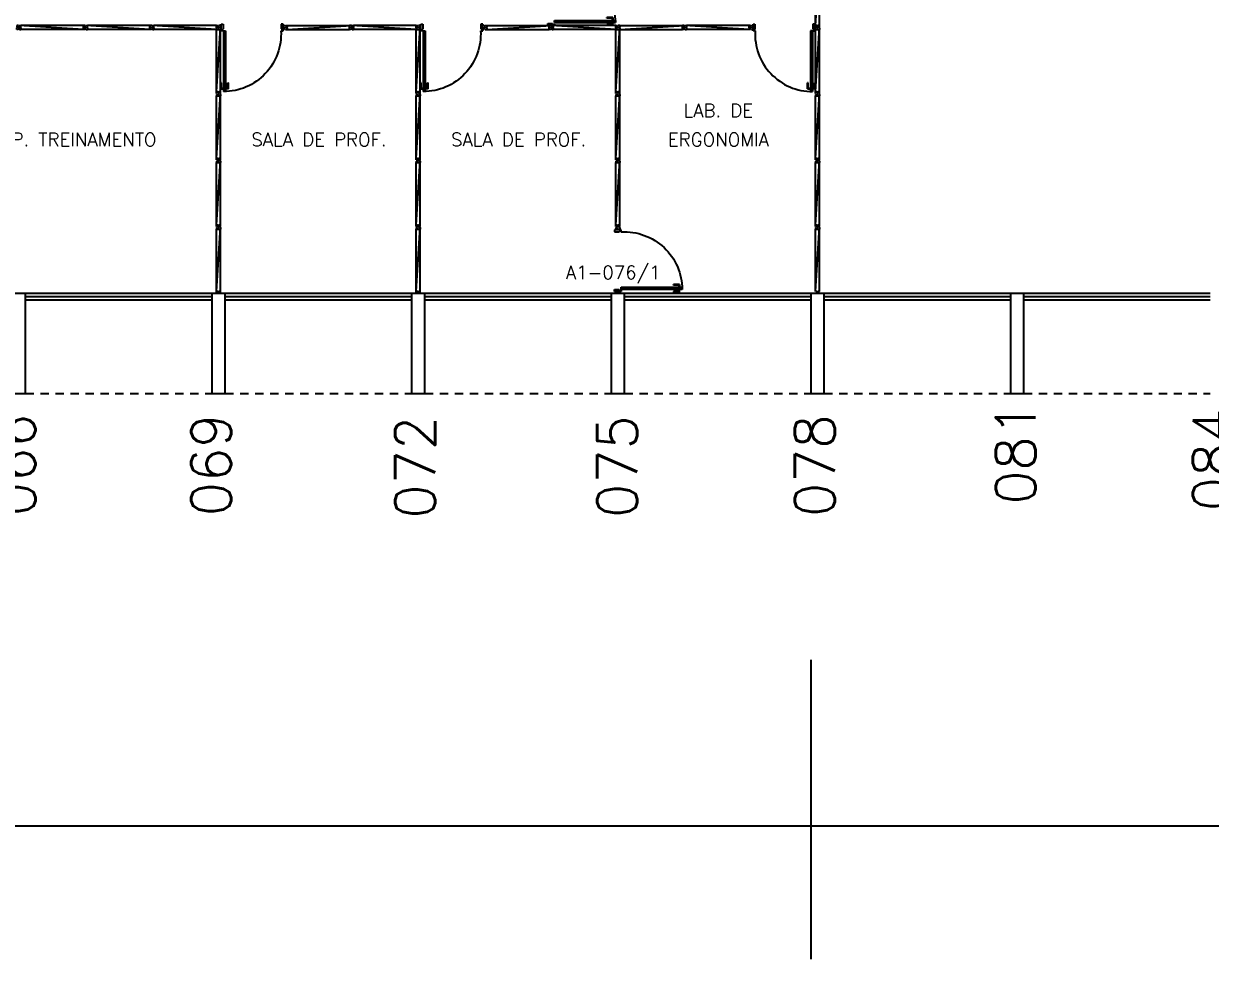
# Model space of a CAD drawing. Header units: millimetres. Extents: x 2641 to 2879, y 1208 to 1302.
# Drawn here: x 2720.11 to 2737.93, y 1210.89 to 1224.95 of the extents above; entities that cross this region are included whole.
import ezdxf
from ezdxf.enums import TextEntityAlignment as Align

# ---------------------------------------------------------------- set-up
doc = ezdxf.new("R2010")
doc.units = ezdxf.units.MM
doc.linetypes.add('HIDDEN2', pattern=[0.1875, 0.125, -0.0625])
for name, color, linetype in [('DIV', 2, 'Continuous'), ('ESQ', 1, 'Continuous'), ('ESTR', 3, 'Continuous'), ('NOPILAR1', 2, 'Continuous'), ('PISO', 1, 'Continuous'), ('PROJ', 1, 'HIDDEN2'), ('TEXTO', 2, 'Continuous'), ('TEXTO-ENDEREÇO', 2, 'Continuous'), ('TEXTOCENTROCUSTO', 2, 'Continuous')]:
    doc.layers.add(name, color=color, linetype=linetype)
doc.styles.add('1', font='romans.shx')
doc.styles.add('NOPILAR', font='simplex.shx', dxfattribs={"height": 0.6})
doc.styles.add('UNB-100', font='simplex.shx', dxfattribs={"height": 0.2})
doc.styles.add('UNB-100-1', font='simplex.shx', dxfattribs={"height": 0.2})
doc.dimstyles.new('1-600', dxfattribs={"dimtxt": 1.1, "dimasz": 2.5, "dimexe": 2, "dimexo": 4, "dimgap": 0.2, "dimtad": 1, "dimdec": 0, "dimzin": 4, "dimdsep": 46, "dimlunit": 6, "dimtxsty": '1', "dimblk1": 'NONE', "dimblk2": 'NONE', "dimsah": 1, "dimcen": 0, "dimclrd": 2, "dimclre": 2, "dimclrt": 2, "dimadec": 0, "dimazin": 0, "dimtfac": 1, "dimtdec": 0, "dimtmove": 2, "dimatfit": 3, "dimldrblk": 'NONE', "dimfxl": 1, "dimtolj": 1, "dimtzin": 0, "dimarcsym": 0})

# ---------------------------------------------------------------- blocks, each defined once
blk = doc.blocks.new('PILAR-SLS')
blk.add_lwpolyline([(0.003, -72.501), (0.003, -74.001), (0.203, -74.001), (0.203, -72.501)], close=True)
blk = doc.blocks.new('DIVMT-SLS')
for p, q in [((-0.03, 0.03), (-0.03, 0.006)), ((-0.008, 0.03), (-0.03, 0.03)), ((-0.0185, 0.006), (-0.03, 0.006)), ((-0.0185, -0.006), (-0.0185, 0.006)), ((-0.008, 0.03), (-0.008, 0.02)), ((-0.008, 0.02), (0.008, 0.02)), ((-0.0051, 0), (0.0051, 0)), ((0.0051, 0), (-0.0051, 0)), ((-0.0051, 0), (0.0051, 0)), ((0.97, -0.03), (0, 0.03)), ((0, -0.0051), (0, 0.0051)), ((0, 0.0051), (0, -0.0051)), ((0.008, 0.03), (0.008, 0.02)), ((0.008, 0.03), (0.03, 0.03)), ((0.0205, 0.006), (0.03, 0.006)), ((0.0205, -0.006), (0.0205, 0.006)), ((0.0205, 0.006), (0.0205, -0.006)), ((0.0205, 0.006), (0.03, 0.006)), ((0.97, 0.03), (0.03, 0.03)), ((0.03, 0.006), (0.03, 0.03)), ((0.03, -0.03), (0.03, 0.03)), ((0.03, -0.005), (0.03, 0.005)), ((0.97, 0.03), (0.97, 0.009)), ((0.97, 0.009), (0.97, 0.027)), ((0.9795, 0.006), (0.97, 0.006)), ((0.97, -0.005), (0.97, 0.005)), ((0.9795, 0.006), (0.9795, -0.006)), ((1.0051, 0), (0.9949, 0)), ((1, 0.0051), (1, -0.0051)), ((-0.0185, -0.006), (-0.03, -0.006)), ((-0.03, -0.03), (-0.03, -0.006)), ((-0.008, -0.03), (-0.03, -0.03)), ((-0.008, -0.03), (-0.008, -0.02)), ((-0.008, -0.02), (0.008, -0.02)), ((0.008, -0.03), (0.008, -0.02)), ((0.008, -0.03), (0.03, -0.03)), ((0.0205, -0.006), (0.03, -0.006)), ((0.0205, -0.006), (0.03, -0.006)), ((0.03, -0.006), (0.03, -0.03)), ((0.97, -0.03), (0.03, -0.03)), ((0.9795, -0.006), (0.97, -0.006)), ((0.97, -0.009), (0.97, -0.027))]:
    blk.add_line(p, q)
blk = doc.blocks.new('PDV2E-SLS')
at = {"layer": 'DIV'}
for p, q in [((0.023, 0.925), (0.063, 0.925)), ((0.023, 0.925), (0.023, 0.835)), ((0.033, 0.915), (0.063, 0.915)), ((0.033, 0.915), (0.033, 0.835)), ((0.065, 0.05), (0.065, 0.965)), ((0.095, 0.965), (0.065, 0.965)), ((0.095, 0.05), (0.095, 0.965)), ((0.138, 0.925), (0.097, 0.925)), ((0.128, 0.915), (0.097, 0.915)), ((0.128, 0.915), (0.128, 0.835)), ((0.138, 0.925), (0.138, 0.835)), ((0.033, 0.835), (0.023, 0.835)), ((0.128, 0.835), (0.137, 0.835)), ((0.049, 0.05), (0.029, 0.05)), ((0.029, 0.05), (0.029, 0.035)), ((0.029, 0.035), (0.029, -0.035)), ((0.049, 0.02), (0.049, 0.05)), ((0.049, 0.02), (0.059, 0.02)), ((0.059, -0.05), (0.059, 0.02)), ((0.065, 0.05), (0.095, 0.05)), ((0.928, -0.05), (0.928, 0.02)), ((0.938, 0.02), (0.928, 0.02)), ((0.938, 0.05), (0.958, 0.05)), ((0.938, 0.02), (0.938, 0.05)), ((0.958, 0.05), (0.958, 0.035)), ((0.958, 0.035), (0.958, -0.035)), ((0.029, -0.035), (0.029, -0.05)), ((0.029, -0.05), (0.059, -0.05)), ((0.958, -0.05), (0.928, -0.05)), ((0.958, -0.035), (0.958, -0.05))]:
    blk.add_line(p, q, dxfattribs=at)
blk.add_arc((0.062, 0.1), 0.865, 356.6786, 90, dxfattribs=at)
blk = doc.blocks.new('MTINI-SLS')
for p, q in [((-0.005, 0), (0.005, 0)), ((0, 0.001), (0, 0.02)), ((0.008, 0.02), (0, 0.02)), ((0, -0.005), (0, 0.005)), ((0, -0.02), (0, 0.001)), ((0.008, 0.03), (0.03, 0.03)), ((0.008, 0.03), (0.008, 0.02)), ((0.02, 0.006), (0.02, -0.006)), ((0.02, 0.006), (0.03, 0.006)), ((0.02, -0.004), (0.02, 0.004)), ((0.023, 0.006), (0.03, 0.006)), ((0.03, 0.006), (0.03, 0.03)), ((0, -0.02), (0.008, -0.02)), ((0.008, -0.03), (0.008, -0.02)), ((0.008, -0.03), (0.03, -0.03)), ((0.02, -0.006), (0.03, -0.006)), ((0.023, -0.006), (0.03, -0.006)), ((0.03, -0.006), (0.03, -0.03))]:
    blk.add_line(p, q)
blk = doc.blocks.new('MTT-SLS')
for p, q in [((-0.008, 0.03), (-0.03, 0.03)), ((-0.03, 0.03), (-0.03, 0.006)), ((-0.0185, 0.006), (-0.03, 0.006)), ((-0.0185, -0.006), (-0.0185, 0.006)), ((-0.008, 0.03), (-0.008, 0.02)), ((-0.008, 0.02), (0.008, 0.02)), ((-0.0051, 0), (0.0051, 0)), ((0, -0.0051), (0, 0.0051)), ((0.008, 0.03), (0.03, 0.03)), ((0.008, 0.03), (0.008, 0.02)), ((0.0205, -0.006), (0.0205, 0.006)), ((0.0205, 0.006), (0.03, 0.006)), ((0.03, 0.006), (0.03, 0.03)), ((-0.03, -0.03), (-0.03, -0.006)), ((-0.0185, -0.006), (-0.03, -0.006)), ((-0.008, -0.03), (-0.03, -0.03)), ((-0.008, -0.02), (0.008, -0.02)), ((-0.008, -0.03), (-0.008, -0.02)), ((0.008, -0.03), (0.008, -0.02)), ((0.008, -0.03), (0.03, -0.03)), ((0.0205, -0.006), (0.03, -0.006)), ((0.03, -0.006), (0.03, -0.03))]:
    blk.add_line(p, q)
blk = doc.blocks.new('A$C51597B80')
at = {"layer": 'DIV'}
for p, q in [((0.022, 0.06), (0, 0.06)), ((0, 0.036), (0, 0.06)), ((0.01, 0.036), (0, 0.036)), ((0.01, 0.036), (0, 0.036)), ((0.01, 0.024), (0, 0.024)), ((0.01, 0.024), (0, 0.024)), ((0, 0.024), (0, 0)), ((0.022, 0), (0, 0)), ((0.01, 0.036), (0.01, 0.024)), ((0.01, 0.024), (0.01, 0.036)), ((0.022, 0.06), (0.022, 0.05)), ((0.038, 0.05), (0.022, 0.05)), ((0.038, 0.01), (0.022, 0.01)), ((0.022, 0), (0.022, 0.01)), ((0.035, 0.03), (0.025, 0.03)), ((0.025, 0.03), (0.035, 0.03)), ((0.035, 0.03), (0.025, 0.03)), ((0.03, 0.035), (0.03, 0.025)), ((0.03, 0.025), (0.03, 0.035)), ((0.038, 0.06), (0.06, 0.06)), ((0.038, 0.06), (0.038, 0.05)), ((0.038, 0), (0.038, 0.01)), ((0.038, 0), (0.06, 0)), ((0.049, 0.024), (0.049, 0.036)), ((0.049, 0.036), (0.06, 0.036)), ((0.049, 0.024), (0.06, 0.024)), ((0.06, 0.06), (0.06, 0.036)), ((0.06, 0), (0.06, 0.024))]:
    blk.add_line(p, q, dxfattribs=at)
blk = doc.blocks.new('*D52')
at = {"layer": 'DEFPOINTS', "color": 0, "transparency": 16777216}
for p in [(2731.933, 1219.395), (2822.033, 1219.395), (2731.933, 1212.895)]:
    blk.add_point(p, dxfattribs=at)
at = {"layer": 'TEXTOCENTROCUSTO', "color": 2, "lineweight": -2, "transparency": 16777216}
for p, q in [((2731.933, 1215.395), (2731.933, 1210.895)), ((2822.033, 1215.395), (2822.033, 1210.895)), ((2822.033, 1212.895), (2731.933, 1212.895))]:
    blk.add_line(p, q, dxfattribs=at)
at = {"layer": 'TEXTOCENTROCUSTO', "color": 2, "transparency": 16777216, "insert": (2776.983, 1213.828), "char_height": 1.1, "attachment_point": 5, "style": '1'}
blk.add_mtext('\\A1;Biologia', dxfattribs=at)
blk = doc.blocks.new('_NONE')
at = {"color": 0, "linetype": 'ByBlock'}
blk.add_circle((0, 0), 0.25, dxfattribs=at)
blk = doc.blocks.new('*D53')
at = {"layer": 'DEFPOINTS', "color": 0, "transparency": 16777216}
for p in [(2653.933, 1219.395), (2731.933, 1219.395), (2653.933, 1212.895)]:
    blk.add_point(p, dxfattribs=at)
at = {"layer": 'TEXTOCENTROCUSTO', "color": 2, "lineweight": -2, "transparency": 16777216}
for p, q in [((2653.933, 1215.395), (2653.933, 1210.895)), ((2731.933, 1215.395), (2731.933, 1210.895)), ((2731.933, 1212.895), (2653.933, 1212.895))]:
    blk.add_line(p, q, dxfattribs=at)
at = {"layer": 'TEXTOCENTROCUSTO', "color": 2, "transparency": 16777216, "insert": (2692.933, 1213.828), "char_height": 1.1, "attachment_point": 5, "rotation": 360, "style": '1'}
blk.add_mtext('\\A1;Psicologia', dxfattribs=at)
blk = doc.blocks.new('PDV2D-SLS')
at = {"layer": 'DIV'}
for p, q in [((0.03, 0.05), (0.06, 0.05)), ((0.03, 0.035), (0.03, 0.05)), ((0.03, -0.035), (0.03, 0.035)), ((0.06, 0.05), (0.06, -0.02)), ((0.941, 0.05), (0.941, -0.02)), ((0.971, 0.05), (0.941, 0.05)), ((0.971, 0.035), (0.971, 0.05)), ((0.971, -0.035), (0.971, 0.035)), ((0.03, -0.05), (0.03, -0.035)), ((0.05, -0.05), (0.03, -0.05)), ((0.05, -0.02), (0.06, -0.02)), ((0.05, -0.02), (0.05, -0.05)), ((0.079, -0.05), (0.109, -0.05)), ((0.079, -0.05), (0.079, -0.965)), ((0.109, -0.05), (0.109, -0.965)), ((0.951, -0.02), (0.941, -0.02)), ((0.951, -0.02), (0.951, -0.05)), ((0.951, -0.05), (0.971, -0.05)), ((0.971, -0.05), (0.971, -0.035)), ((0.036, -0.925), (0.036, -0.835)), ((0.046, -0.835), (0.036, -0.835)), ((0.046, -0.915), (0.046, -0.835)), ((0.141, -0.915), (0.141, -0.835)), ((0.141, -0.835), (0.151, -0.835)), ((0.151, -0.925), (0.151, -0.835)), ((0.036, -0.925), (0.076, -0.925)), ((0.046, -0.915), (0.076, -0.915)), ((0.109, -0.965), (0.079, -0.965)), ((0.141, -0.915), (0.111, -0.915)), ((0.151, -0.925), (0.111, -0.925))]:
    blk.add_line(p, q, dxfattribs=at)
blk.add_arc((0.076, -0.1), 0.865, 270, 3.3214, dxfattribs=at)

msp = doc.modelspace()

# ---------------------------------------------------------------- linework, layer by layer
at = {"layer": 'DIV'}
for p, q in [((2725.028, 1224.895), (2725.038, 1224.895)), ((2725.033, 1224.9), (2725.033, 1224.89)), ((2725.053, 1224.901), (2725.063, 1224.901)), ((2725.053, 1224.901), (2725.053, 1224.889)), ((2725.053, 1224.889), (2725.063, 1224.889)), ((2725.063, 1224.925), (2725.063, 1224.904)), ((2725.063, 1224.865), (2725.063, 1224.925)), ((2725.063, 1224.904), (2725.063, 1224.922)), ((2725.063, 1224.89), (2725.063, 1224.9)), ((2725.063, 1224.886), (2725.063, 1224.868)), ((2728.024, 1224.924), (2728.006, 1224.924)), ((2728.027, 1224.914), (2728.027, 1224.924)), ((2728.039, 1224.914), (2728.027, 1224.914)), ((2728.028, 1224.924), (2728.038, 1224.924)), ((2728.038, 1224.894), (2728.028, 1224.894)), ((2728.033, 1224.889), (2728.033, 1224.899)), ((2728.039, 1224.914), (2728.039, 1224.924)), ((2728.042, 1224.924), (2728.06, 1224.924)), ((2728.063, 1224.924), (2728.042, 1224.924)), ((2729.003, 1221.925), (2729.027, 1221.925)), ((2729.003, 1221.903), (2729.003, 1221.925)), ((2729.003, 1221.903), (2729.013, 1221.903)), ((2729.003, 1221.887), (2729.003, 1221.865)), ((2729.003, 1221.887), (2729.013, 1221.887)), ((2729.003, 1221.865), (2729.063, 1221.865)), ((2729.027, 1221.865), (2729.003, 1221.865)), ((2729.013, 1221.903), (2729.013, 1221.887)), ((2729.027, 1221.913), (2729.027, 1221.925)), ((2729.027, 1221.913), (2729.039, 1221.913)), ((2729.027, 1221.874), (2729.027, 1221.865)), ((2729.039, 1221.874), (2729.027, 1221.874)), ((2729.027, 1221.874), (2729.027, 1221.865)), ((2729.027, 1221.874), (2729.039, 1221.874)), ((2729.038, 1221.895), (2729.028, 1221.895)), ((2729.028, 1221.895), (2729.038, 1221.895)), ((2729.028, 1221.865), (2729.038, 1221.865)), ((2729.033, 1221.9), (2729.033, 1221.89)), ((2729.033, 1221.89), (2729.033, 1221.9)), ((2729.033, 1221.9), (2729.033, 1221.89)), ((2729.063, 1221.925), (2729.039, 1221.925)), ((2729.039, 1221.913), (2729.039, 1221.925)), ((2729.039, 1221.874), (2729.039, 1221.865)), ((2729.039, 1221.874), (2729.039, 1221.865)), ((2729.039, 1221.865), (2729.063, 1221.865)), ((2729.053, 1221.903), (2729.053, 1221.887)), ((2729.063, 1221.903), (2729.053, 1221.903)), ((2729.063, 1221.887), (2729.053, 1221.887)), ((2729.063, 1221.903), (2729.063, 1221.925)), ((2729.063, 1221.887), (2729.063, 1221.865)), ((2729.024, 1220.925), (2729.006, 1220.925)), ((2729.027, 1220.915), (2729.027, 1220.925)), ((2729.039, 1220.915), (2729.027, 1220.915)), ((2729.028, 1220.925), (2729.038, 1220.925)), ((2729.038, 1220.895), (2729.028, 1220.895)), ((2729.033, 1220.89), (2729.033, 1220.9)), ((2729.039, 1220.915), (2729.039, 1220.925)), ((2729.063, 1220.925), (2729.042, 1220.925)), ((2729.042, 1220.925), (2729.06, 1220.925))]:
    msp.add_line(p, q, dxfattribs=at)
at = {"layer": 'ESQ'}
for p, q in [((2722.933, 1220.895), (2720.133, 1220.895)), ((2725.933, 1220.895), (2723.133, 1220.895)), ((2728.933, 1220.895), (2726.133, 1220.895)), ((2731.933, 1220.895), (2729.133, 1220.895)), ((2734.933, 1220.895), (2732.133, 1220.895)), ((2737.933, 1220.895), (2735.133, 1220.895)), ((2722.933, 1220.845), (2720.133, 1220.845)), ((2722.933, 1220.795), (2720.133, 1220.795)), ((2725.933, 1220.845), (2723.133, 1220.845)), ((2725.933, 1220.795), (2723.133, 1220.795)), ((2728.933, 1220.845), (2726.133, 1220.845)), ((2728.933, 1220.795), (2726.133, 1220.795)), ((2731.933, 1220.845), (2729.133, 1220.845)), ((2731.933, 1220.795), (2729.133, 1220.795)), ((2734.933, 1220.845), (2732.133, 1220.845)), ((2734.933, 1220.795), (2732.133, 1220.795)), ((2737.933, 1220.845), (2735.133, 1220.845)), ((2737.933, 1220.795), (2735.133, 1220.795))]:
    msp.add_line(p, q, dxfattribs=at)
at = {"layer": 'PROJ'}
for p, q in [((2720.133, 1219.395), (2722.933, 1219.395)), ((2723.133, 1219.395), (2725.933, 1219.395)), ((2726.133, 1219.395), (2728.933, 1219.395)), ((2729.133, 1219.395), (2731.933, 1219.395)), ((2732.133, 1219.395), (2734.933, 1219.395)), ((2735.133, 1219.395), (2737.933, 1219.395))]:
    msp.add_line(p, q, dxfattribs=at)

# ---------------------------------------------------------------- block references
at = {"layer": 'DIV'}
for name, p, rotation in [('DIVMT-SLS', (2732.033, 1225.895), 270), ('PDV2D-SLS', (2728.033, 1224.892), 90), ('DIVMT-SLS', (2723.033, 1224.895), 270), ('DIVMT-SLS', (2726.033, 1224.895), 270), ('DIVMT-SLS', (2729.033, 1224.895), 270), ('PDV2E-SLS', (2732.021, 1224.895), 180), ('DIVMT-SLS', (2732.033, 1224.895), 270), ('DIVMT-SLS', (2723.033, 1223.895), 270), ('DIVMT-SLS', (2726.033, 1223.895), 270), ('DIVMT-SLS', (2729.033, 1223.895), 270), ('DIVMT-SLS', (2732.033, 1223.895), 270), ('DIVMT-SLS', (2723.033, 1222.895), 270), ('DIVMT-SLS', (2726.033, 1222.895), 270), ('DIVMT-SLS', (2729.033, 1222.895), 270), ('DIVMT-SLS', (2732.033, 1222.895), 270), ('DIVMT-SLS', (2723.033, 1221.895), 270), ('DIVMT-SLS', (2726.033, 1221.895), 270), ('DIVMT-SLS', (2732.033, 1221.895), 270), ('MTINI-SLS', (2723.033, 1220.895), 90), ('MTINI-SLS', (2726.033, 1220.895), 90), ('MTINI-SLS', (2729.033, 1220.895), 90)]:
    msp.add_blockref(name, p, dxfattribs=dict(at, rotation=rotation))
for p in [(2720.033, 1224.895), (2721.033, 1224.895), (2722.033, 1224.895), (2725.033, 1224.895), (2728.033, 1224.895), (2730.033, 1224.895)]:
    msp.add_blockref('DIVMT-SLS', p, dxfattribs=at)
at = {"layer": 'DIV', "xscale": -1}
for p, rotation in [((2723.045, 1224.895), 180), ((2726.045, 1224.895), 180), ((2729.033, 1220.896), 270)]:
    msp.add_blockref('PDV2E-SLS', p, dxfattribs=dict(at, rotation=rotation))
for name, p in [('MTT-SLS', (2724.033, 1224.895)), ('DIVMT-SLS', (2725.033, 1224.895)), ('MTT-SLS', (2727.033, 1224.895)), ('DIVMT-SLS', (2728.033, 1224.895)), ('DIVMT-SLS', (2728.033, 1224.895)), ('DIVMT-SLS', (2730.033, 1224.895)), ('DIVMT-SLS', (2730.033, 1224.895))]:
    msp.add_blockref(name, p, dxfattribs=at)
at = {"layer": 'ESTR'}
for p in [(2719.93, 1293.396), (2722.93, 1293.396), (2725.93, 1293.396), (2728.93, 1293.396), (2731.93, 1293.396), (2734.93, 1293.396)]:
    msp.add_blockref('PILAR-SLS', p, dxfattribs=at)
at = {"layer": 'PISO'}
msp.add_blockref('A$C51597B80', (2731.003, 1224.865), dxfattribs=at)

# ---------------------------------------------------------------- texts
at = {"layer": 'NOPILAR1', "style": 'NOPILAR'}
for s, p in [('084', (2738.272, 1217.626)), ('066', (2720.284, 1217.551)), ('069', (2723.222, 1217.551)), ('072', (2726.286, 1217.515)), ('075', (2729.324, 1217.526)), ('078', (2732.29, 1217.538)), ('081', (2735.309, 1217.724))]:
    msp.add_text(s, height=0.6, rotation=90, dxfattribs=at).set_placement(p)
at = {"layer": 'TEXTO', "style": 'UNB-100'}
for s, p in [('LAB. DE', (2730.542, 1223.547)), ('PET. PROG. ESP. TREINAMENTO', (2720.018, 1223.109)), ('SALA DE PROF.', (2724.542, 1223.109)), ('SALA DE PROF.', (2727.542, 1223.109)), ('ERGONOMIA', (2730.542, 1223.109))]:
    msp.add_text(s, height=0.2, dxfattribs=at).set_placement(p, align=Align.CENTER)
at = {"layer": 'TEXTO-ENDEREÇO', "style": 'UNB-100-1'}
msp.add_text('A1-076/1', height=0.2, dxfattribs=at).set_placement((2728.251, 1221.114))

# ---------------------------------------------------------------- dimensions: what is measured, and where the dimension line sits
at = {"layer": 'TEXTOCENTROCUSTO'}
for p1, p2, text, picture, middle in [((2731.933, 1219.395), (2653.933, 1219.395), 'Psicologia', '*D53', (2692.933, 1213.828)), ((2822.033, 1219.395), (2731.933, 1219.395), 'Biologia', '*D52', (2776.983, 1213.828))]:
    dim = msp.add_aligned_dim(p1=p1, p2=p2, distance=6.5, text=text, dimstyle='1-600', dxfattribs=at)
    dim.commit()
    dim.dimension.update_dxf_attribs({"geometry": picture, "text_midpoint": middle})

doc.saveas('drawing.dxf')
